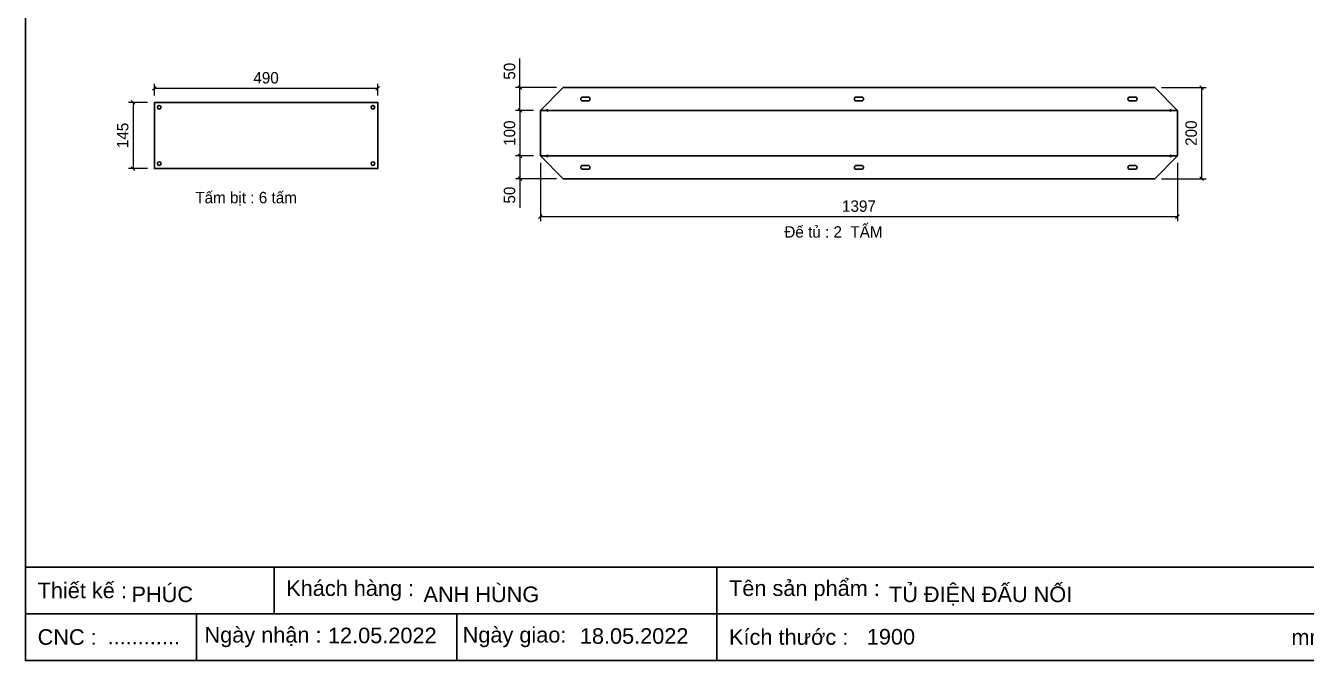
# Model space of a CAD drawing. Header units: millimetres. Extents: x 0 to 5060, y 0 to 3578.
# Drawn here: x 0 to 2809, y 0 to 1392 of the extents above; entities that cross this region are included whole.
import ezdxf

# ---------------------------------------------------------------- set-up
doc = ezdxf.new("R2010")
doc.units = ezdxf.units.MM
doc.layers.add('CNC', color=7, linetype='Continuous')
doc.layers.add('DIM', color=253, linetype='Continuous')
doc.styles.add('Arial', font='arial.ttf')
doc.dimstyles.new('Dim-25', dxfattribs={"dimtxt": 25, "dimasz": 8, "dimexe": 10, "dimexo": 15, "dimgap": 10, "dimtad": 1, "dimdec": 0, "dimtxsty": 'Standard', "dimblk": 'OBLIQUE', "dimcen": 10, "dimclrd": 5, "dimclre": 5, "dimclrt": 3, "dimazin": 3, "dimtfac": 1, "dimtdec": 0, "dimtmove": 0, "dimatfit": 3, "dimldrblk": 'OBLIQUE', "dimlwd": 9, "dimlwe": 9})

# ---------------------------------------------------------------- blocks, each defined once
blk = doc.blocks.new('*D1')
at = {"color": 5, "lineweight": 9, "ltscale": 3, "transparency": 16777216}
for p, q in [((282.3, 1238.9), (282.3, 1265)), ((772.3, 1238.9), (772.3, 1265)), ((282.3, 1255), (772.3, 1255))]:
    blk.add_line(p, q, dxfattribs=at)
at = {"color": 0, "linetype": 'ByBlock', "lineweight": -2}
for p, q in [((286.3, 1259), (278.3, 1251)), ((768.3, 1251), (776.3, 1259))]:
    blk.add_line(p, q, dxfattribs=at)
at = {"layer": 'Defpoints', "color": 0, "ltscale": 3, "transparency": 16777216}
for p in [(772.3, 1255), (282.3, 1223.9), (772.3, 1223.9)]:
    blk.add_point(p, dxfattribs=at)
at = {"color": 3, "ltscale": 3, "transparency": 16777216, "insert": (527.3, 1277.8), "char_height": 25, "attachment_point": 5}
blk.add_mtext('490', dxfattribs=at)
blk = doc.blocks.new('_Oblique')
at = {"color": 0, "linetype": 'ByBlock', "lineweight": -2}
blk.add_line((-0.5, -0.5), (0.5, 0.5), dxfattribs=at)
blk = doc.blocks.new('*D2')
at = {"color": 5, "lineweight": 9, "ltscale": 3, "transparency": 16777216}
for p, q in [((267.3, 1223.9), (225.8, 1223.9)), ((235.8, 1223.9), (235.8, 1078.9)), ((267.3, 1078.9), (225.8, 1078.9))]:
    blk.add_line(p, q, dxfattribs=at)
at = {"color": 0, "linetype": 'ByBlock', "lineweight": -2}
for p, q in [((239.8, 1219.9), (231.8, 1227.9)), ((231.8, 1082.9), (239.8, 1074.9))]:
    blk.add_line(p, q, dxfattribs=at)
at = {"layer": 'Defpoints', "color": 0, "ltscale": 3, "transparency": 16777216}
for p in [(282.3, 1223.9), (235.8, 1078.9), (282.3, 1078.9)]:
    blk.add_point(p, dxfattribs=at)
at = {"color": 3, "ltscale": 3, "transparency": 16777216, "insert": (213, 1151.4), "char_height": 25, "attachment_point": 5, "rotation": 90}
blk.add_mtext('145', dxfattribs=at)
blk = doc.blocks.new('*D3')
at = {"color": 0, "linetype": 'ByBlock', "lineweight": -2}
for p, q in [((2582.9, 1252.4), (2574.9, 1260.4)), ((2574.9, 1060.4), (2582.9, 1052.4))]:
    blk.add_line(p, q, dxfattribs=at)
at = {"layer": 'Defpoints', "color": 0, "transparency": 16777216}
for p in [(2476, 1256.4), (2476, 1056.4), (2578.9, 1056.4)]:
    blk.add_point(p, dxfattribs=at)
at = {"layer": 'DIM', "color": 5, "lineweight": 9, "transparency": 16777216}
for p, q in [((2491, 1256.4), (2588.9, 1256.4)), ((2578.9, 1256.4), (2578.9, 1056.4)), ((2491, 1056.4), (2588.9, 1056.4))]:
    blk.add_line(p, q, dxfattribs=at)
at = {"layer": 'DIM', "color": 3, "transparency": 16777216, "insert": (2556.1, 1156.4), "char_height": 25, "attachment_point": 5, "rotation": 90}
blk.add_mtext('200', dxfattribs=at)
blk = doc.blocks.new('*D4')
at = {"color": 0, "linetype": 'ByBlock', "lineweight": -2}
for p, q in [((1133, 977.5), (1125, 969.5)), ((2522, 969.5), (2530, 977.5))]:
    blk.add_line(p, q, dxfattribs=at)
at = {"layer": 'Defpoints', "color": 0, "transparency": 16777216}
for p in [(1129, 1106.4), (2526, 1106.4), (2526, 973.5)]:
    blk.add_point(p, dxfattribs=at)
at = {"layer": 'DIM', "color": 5, "lineweight": 9, "transparency": 16777216}
for p, q in [((1129, 1091.4), (1129, 963.5)), ((2526, 1091.4), (2526, 963.5)), ((1129, 973.5), (2526, 973.5))]:
    blk.add_line(p, q, dxfattribs=at)
at = {"layer": 'DIM', "color": 3, "transparency": 16777216, "insert": (1827.5, 996.3), "char_height": 25, "attachment_point": 5}
blk.add_mtext('1397', dxfattribs=at)
blk = doc.blocks.new('*D5')
at = {"color": 0, "linetype": 'ByBlock', "lineweight": -2}
for p, q in [((1088.1, 1202.4), (1080.1, 1210.4)), ((1080.1, 1110.4), (1088.1, 1102.4))]:
    blk.add_line(p, q, dxfattribs=at)
at = {"layer": 'Defpoints', "color": 0, "transparency": 16777216}
for p in [(1129, 1206.4), (1084.1, 1106.4), (1129, 1106.4)]:
    blk.add_point(p, dxfattribs=at)
at = {"layer": 'DIM', "color": 5, "lineweight": 9, "transparency": 16777216}
for p, q in [((1114, 1206.4), (1074.1, 1206.4)), ((1084.1, 1206.4), (1084.1, 1106.4)), ((1114, 1106.4), (1074.1, 1106.4))]:
    blk.add_line(p, q, dxfattribs=at)
at = {"layer": 'DIM', "color": 3, "transparency": 16777216, "insert": (1061.3, 1156.4), "char_height": 25, "attachment_point": 5, "rotation": 90}
blk.add_mtext('100', dxfattribs=at)
blk = doc.blocks.new('*D6')
at = {"color": 0, "linetype": 'ByBlock', "lineweight": -2}
for p, q in [((1088.1, 1252.4), (1080.1, 1260.4)), ((1080.1, 1210.4), (1088.1, 1202.4))]:
    blk.add_line(p, q, dxfattribs=at)
at = {"layer": 'Defpoints', "color": 0, "transparency": 16777216}
for p in [(1084.1, 1256.4), (1179, 1256.4), (1129, 1206.4)]:
    blk.add_point(p, dxfattribs=at)
at = {"layer": 'DIM', "color": 5, "lineweight": 9, "transparency": 16777216}
for p, q in [((1084.1, 1256.4), (1084.1, 1320.2)), ((1164, 1256.4), (1074.1, 1256.4)), ((1084.1, 1206.4), (1084.1, 1256.4)), ((1114, 1206.4), (1074.1, 1206.4))]:
    blk.add_line(p, q, dxfattribs=at)
at = {"layer": 'DIM', "color": 3, "transparency": 16777216, "insert": (1061.3, 1292.3), "char_height": 25, "attachment_point": 5, "rotation": 90}
blk.add_mtext('50', dxfattribs=at)
blk = doc.blocks.new('*D7')
at = {"color": 0, "linetype": 'ByBlock', "lineweight": -2}
for p, q in [((1088.1, 1102.4), (1080.1, 1110.4)), ((1080.1, 1060.4), (1088.1, 1052.4))]:
    blk.add_line(p, q, dxfattribs=at)
at = {"layer": 'Defpoints', "color": 0, "transparency": 16777216}
for p in [(1129, 1106.4), (1084.1, 1056.4), (1179, 1056.4)]:
    blk.add_point(p, dxfattribs=at)
at = {"layer": 'DIM', "color": 5, "lineweight": 9, "transparency": 16777216}
for p, q in [((1114, 1106.4), (1074.1, 1106.4)), ((1084.1, 1106.4), (1084.1, 1056.4)), ((1164, 1056.4), (1074.1, 1056.4)), ((1084.1, 1056.4), (1084.1, 992.7))]:
    blk.add_line(p, q, dxfattribs=at)
at = {"layer": 'DIM', "color": 3, "transparency": 16777216, "insert": (1061.3, 1020.6), "char_height": 25, "attachment_point": 5, "rotation": 90}
blk.add_mtext('50', dxfattribs=at)
blk = doc.blocks.new('ovan8.5x20')
at = {"layer": 'CNC', "color": 2, "lineweight": -3}
for p, q in [((5.7, 4.2), (-5.8, 4.2)), ((-5.8, -4.2), (5.7, -4.2))]:
    blk.add_line(p, q, dxfattribs=at)
for centre, start, end in [((-5.8, 0), 90, 270), ((5.7, 0), 270, 90)]:
    blk.add_arc(centre, 4.25, start, end, dxfattribs=at)
blk = doc.blocks.new('f3daunguoc')
at = {"layer": 'CNC', "color": 2, "lineweight": -3}
blk.add_circle((0, 0), 1.5, dxfattribs=at)
blk = doc.blocks.new('KHUNG CHUẨN')
at = {"color": 7}
for p, q in [((19889.2, -28535.2), (16919.2, -28535.2)), ((17239.2, -28535.2), (17239.2, -28595.2)), ((17809.2, -28535.2), (17809.2, -28655.2)), ((18939.2, -28595.2), (16919.2, -28595.2)), ((17139.2, -28595.2), (17139.2, -28655.2)), ((17474.2, -28595.2), (17474.2, -28655.2))]:
    blk.add_line(p, q, dxfattribs=at)
blk.add_lwpolyline([(16919.2, -26555.2), (19889.2, -26555.2), (19889.2, -28655.2), (16919.2, -28655.2)], close=True, dxfattribs=at)
at = {"color": 2, "char_height": 20, "attachment_point": 4, "style": 'Arial'}
for s, insert, width in [('  Thiết kế :', (16919.2, -28565.2), 917.634), ('  Khách hàng :', (17239.2, -28565.2), 917.634), ('  Tên sản phẩm :', (17809.2, -28565.2), 917.634), ('  CNC :', (16919.2, -28625.2), 917.634), ('  Ngày nhận :', (17134, -28625.2), 556.651), ('  Ngày giao:', (17466.3, -28625.2), 556.651), ('  Kích thước :', (17809.2, -28625.2), 917.634), ('mm', (18548.6, -28625.2), 73.831)]:
    blk.add_mtext(s, dxfattribs=dict(at, insert=insert, width=width))
at = {"color": 3, "style": 'Arial'}
for tag, p in [('#01', (17055.6, -28580.1)), ('#02', (17431.4, -28580.1)), ('#03', (18030.6, -28580.1)), ('#08', (18751.7, -28580.1)), ('#10', (19064.8, -28580.1)), ('#04', (17024.8, -28634.6)), ('#05', (17308.5, -28633)), ('#06', (17632.7, -28633.7)), ('#07', (18002, -28634.7)), ('#09', (18753.8, -28632.6)), ('#11', (19060.3, -28625.7)), ('#12', (19806.5, -28628.9))]:
    blk.add_attdef(tag, p, '', height=20, dxfattribs=at)

msp = doc.modelspace()

# ---------------------------------------------------------------- linework, layer by layer
at = {"color": 7}
for p, q in [((1129, 1206.4), (1179, 1256.4)), ((1179, 1256.4), (2476, 1256.4)), ((2476, 1256.4), (2526, 1206.4)), ((1129, 1206.4), (2526, 1206.4)), ((1129, 1106.4), (1129, 1206.4)), ((2526, 1206.4), (2526, 1106.4)), ((2526, 1106.4), (1129, 1106.4)), ((1129, 1106.4), (1179, 1056.4)), ((2526, 1106.4), (2476, 1056.4)), ((2476, 1056.4), (1179, 1056.4))]:
    msp.add_line(p, q, dxfattribs=at)
at = {"ltscale": 3}
msp.add_line((282.3, 1078.9), (772.3, 1078.9), dxfattribs=at)
msp.add_lwpolyline([(282.3, 1223.9), (772.3, 1223.9), (772.3, 1078.9), (282.3, 1078.9)], close=True, dxfattribs=at)
at = {"color": 7}
for centre in [(293.1, 1213.2), (761.6, 1213.2), (293.1, 1089.7), (761.6, 1089.7)]:
    msp.add_circle(centre, 4, dxfattribs=at)

# ---------------------------------------------------------------- block references
at = {"color": 3}
ref = msp.add_blockref('KHUNG CHUẨN', (-28825, 48819.2), dxfattribs=dict(at, xscale=1.703680000005988, yscale=1.703680000005988, zscale=1.703680000005988))
ref.add_attrib('#03', 'TỦ ĐIỆN ĐẤU NỐI', (1893.3, 127.9), dxfattribs={"color": 3, "height": 34.074, "style": 'Arial'})
ref.add_attrib('#07', '1900', (1844.7, 34.8), dxfattribs={"color": 3, "height": 34.07, "style": 'Arial'})
ref.add_attrib('#02', 'ANH HÙNG', (872.5, 127.9), dxfattribs={"color": 3, "height": 34.07, "style": 'Arial'})
ref.add_attrib('#05', '12.05.2022', (663.1, 37.7), dxfattribs={"color": 3, "height": 34.07, "style": 'Arial'})
ref.add_attrib('#06', '18.05.2022', (1215.4, 36.5), dxfattribs={"color": 3, "height": 34.07, "style": 'Arial'})
ref.add_attrib('#01', 'PHÚC', (232.3, 127.9), dxfattribs={"color": 3, "height": 34.07, "style": 'Arial'})
ref.add_attrib('#04', '............', (179.8, 35), dxfattribs={"color": 3, "height": 34.074, "style": 'Arial'})
at = {"lineweight": -3, "rotation": 270}
for p in [(1144, 1206.4), (1144, 1106.4)]:
    msp.add_blockref('f3daunguoc', p, dxfattribs=at)
at = {"lineweight": -3, "xscale": -1, "rotation": 90}
for p in [(2511, 1206.4), (2511, 1106.4)]:
    msp.add_blockref('f3daunguoc', p, dxfattribs=at)
at = {"layer": 'CNC', "lineweight": -3, "rotation": 180}
msp.add_blockref('ovan8.5x20', (1227.5, 1231.4), dxfattribs=at)
at = {"layer": 'CNC', "lineweight": -3, "xscale": -1, "rotation": 180}
for p in [(1827.5, 1231.4), (2427.5, 1231.4)]:
    msp.add_blockref('ovan8.5x20', p, dxfattribs=at)
at = {"layer": 'CNC', "lineweight": -3, "xscale": -1}
msp.add_blockref('ovan8.5x20', (1227.5, 1081.4), dxfattribs=at)
at = {"layer": 'CNC', "lineweight": -3}
for p in [(1827.5, 1081.4), (2427.5, 1081.4)]:
    msp.add_blockref('ovan8.5x20', p, dxfattribs=at)

# ---------------------------------------------------------------- texts
at = {"color": 2, "char_height": 25, "attachment_point": 5}
for s, insert, width in [('Tấm bịt : 6 tấm', (483.5, 1012.4), 785), ('Đế tủ : 2  TẤM', (1771.6, 939.7), 1385)]:
    msp.add_mtext(s, dxfattribs=dict(at, insert=insert, width=width))

# ---------------------------------------------------------------- dimensions: what is measured, and where the dimension line sits
at = {"ltscale": 3}
dim = msp.add_linear_dim(base=(772.3, 1255), p1=(282.3, 1223.9), p2=(772.3, 1223.9), dimstyle='Dim-25', dxfattribs=at)
dim.commit()
dim.dimension.update_dxf_attribs({"geometry": '*D1', "text_midpoint": (527.3, 1277.8)})
dim = msp.add_linear_dim(base=(235.8, 1078.9), p1=(282.3, 1223.9), p2=(282.3, 1078.9), angle=90, dimstyle='Dim-25', dxfattribs=at)
dim.commit()
dim.dimension.update_dxf_attribs({"geometry": '*D2', "text_midpoint": (213, 1151.4)})
at = {"layer": 'DIM', "color": 7}
for base, p1, p2, picture, middle in [((1084.1, 1256.4), (1129, 1206.4), (1179, 1256.4), '*D6', (1061.3, 1292.3)), ((2578.9, 1056.4), (2476, 1256.4), (2476, 1056.4), '*D3', (2556.1, 1156.4)), ((1084.1, 1106.4), (1129, 1206.4), (1129, 1106.4), '*D5', (1061.3, 1156.4)), ((1084.1, 1056.4), (1129, 1106.4), (1179, 1056.4), '*D7', (1061.3, 1020.6))]:
    dim = msp.add_linear_dim(base=base, p1=p1, p2=p2, angle=90, dimstyle='Dim-25', dxfattribs=at)
    dim.commit()
    dim.dimension.update_dxf_attribs({"geometry": picture, "text_midpoint": middle})
dim = msp.add_linear_dim(base=(2526, 973.5), p1=(1129, 1106.4), p2=(2526, 1106.4), dimstyle='Dim-25', dxfattribs=at)
dim.commit()
dim.dimension.update_dxf_attribs({"geometry": '*D4', "text_midpoint": (1827.5, 996.3)})

doc.saveas('drawing.dxf')
